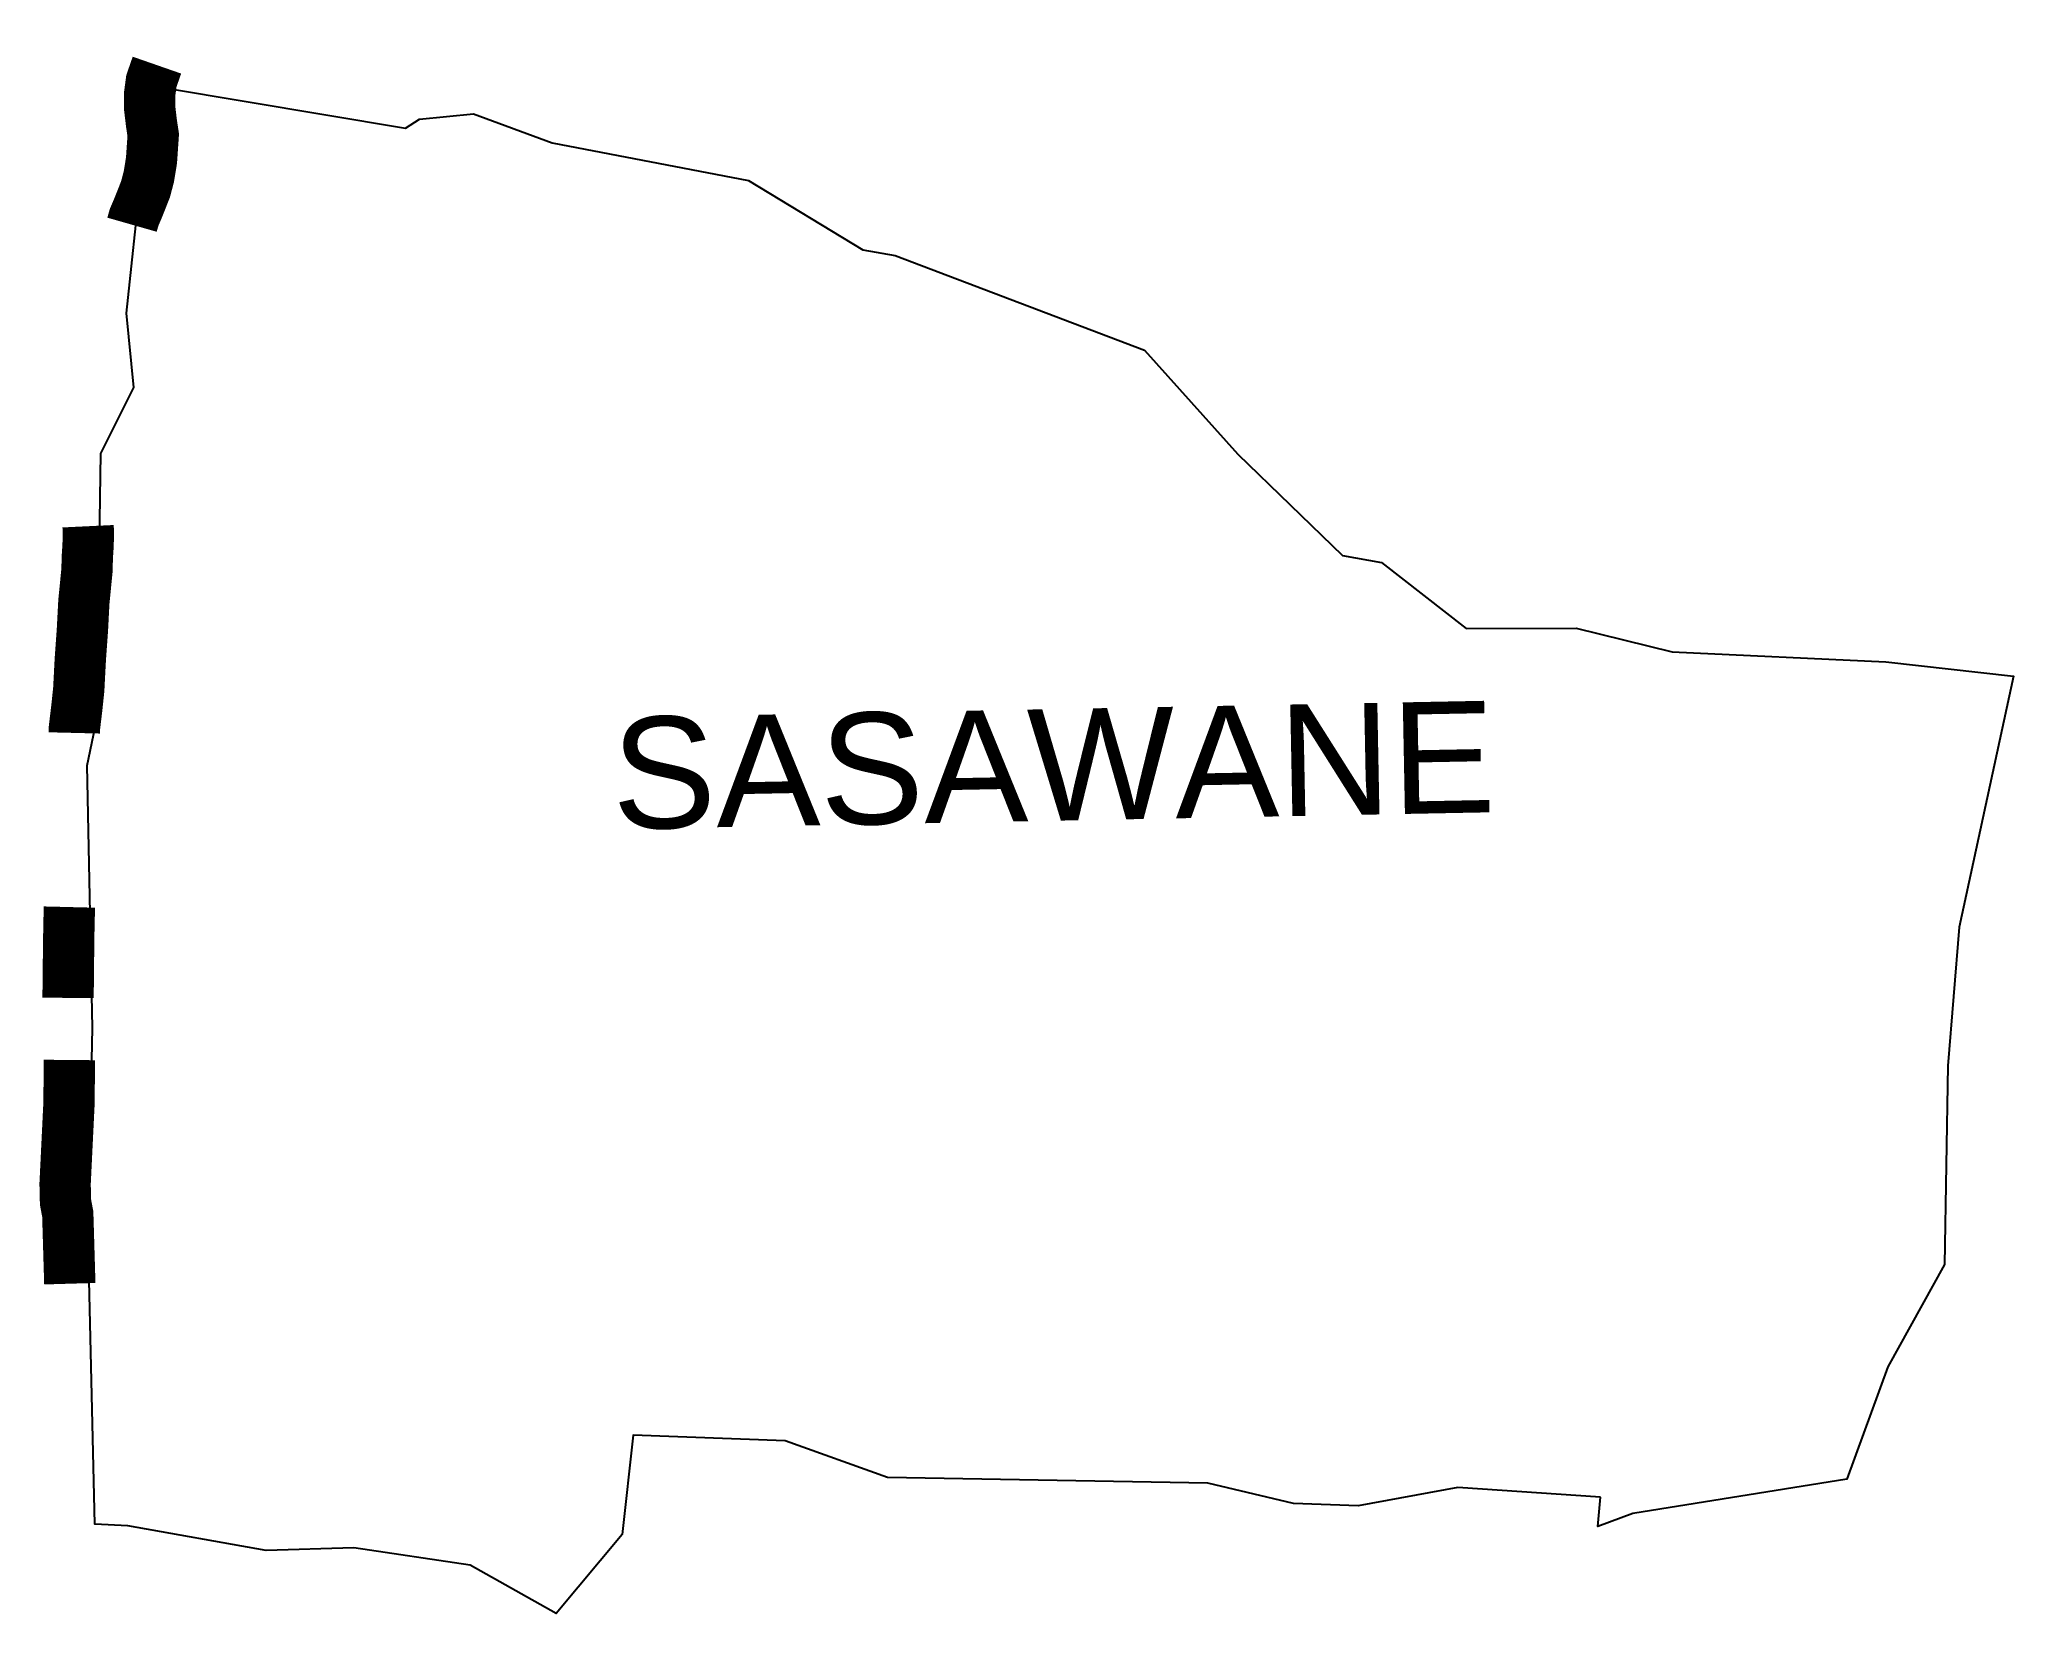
# Model space of a CAD drawing. Header units: metres. Extents: x 274817 to 276741, y 2077873 to 2079407.
import ezdxf

# ---------------------------------------------------------------- set-up
doc = ezdxf.new("R2010")
doc.units = ezdxf.units.M
for name, color, linetype in [('UNPROTECTED', 130, 'Continuous'), ('village', 3, 'Continuous'), ('VILLAGE NAME', 250, 'Continuous')]:
    doc.layers.add(name, color=color, linetype=linetype)
doc.styles.get("Standard").update_dxf_attribs({"font": 'simplex.shx'})

msp = doc.modelspace()

# ---------------------------------------------------------------- linework, layer by layer
at = {"layer": 'UNPROTECTED', "const_width": 50, "flags": 128}
for points in [[(274931.3, 2079382.2), (274925.9, 2079366.7), (274924.1, 2079353.2), (274924.1, 2079341.3), (274926, 2079325.3), (274927.7, 2079314.1), (274926.9, 2079302.5), (274926, 2079289.3), (274923.4, 2079273.4), (274920.2, 2079261.3), (274913.3, 2079243.8), (274909, 2079233.7), (274907, 2079226.7)], [(274864.2, 2078932.9), (274864.5, 2078926.6), (274864.2, 2078913.9), (274863.4, 2078902.2), (274863.2, 2078890.7), (274862, 2078878.5), (274860.1, 2078859.3), (274858.7, 2078832.4), (274856.6, 2078802.7), (274855.1, 2078773.8), (274853.3, 2078756.6), (274850.8, 2078735.6), (274850.7, 2078731.5)], [(274846, 2078561.8), (274845.5, 2078541.5), (274845, 2078503.7), (274844.7, 2078473.3)], [(274846, 2078412.8), (274845.6, 2078370.3), (274841.8, 2078292.1), (274842.2, 2078274.3), (274844.4, 2078262.6), (274846.4, 2078194.8)]]:
    msp.add_lwpolyline(points, dxfattribs=at)
at = {"layer": 'village', "flags": 128}
msp.add_lwpolyline([(276408, 2078810.4), (276616.2, 2078800.6)], dxfattribs=at)
at = {"layer": 'village'}
for points in [[(276338.2, 2077986.7, 0), (276199.1, 2077996.3, 0), (276101.9, 2077978.5, 0), (276039, 2077980.6, 0), (275955.4, 2078000.4, 0), (275643.2, 2078005.8, 0), (275543.7, 2078041.8, 0), (275395.3, 2078047.2, 0), (275384.8, 2077950.4, 0), (275320.5, 2077873.4, 0), (275236.7, 2077920.5, 0), (275123.3, 2077937.4, 0), (275037.8, 2077934.9, 0), (274903.1, 2077958.7, 0), (274870.8, 2077960.6, 0), (274864.2, 2078239.7, 0), (274868.5, 2078444.1, 0), (274863.3, 2078699.9, 0), (274872.8, 2078745, 0), (274876.5, 2079003.7, 0), (274908.9, 2079068.1, 0), (274901.8, 2079140.5, 0), (274915.5, 2079271.8, 0), (274938.6, 2079360.1, 0), (275173.5, 2079320.7, 0), (275187.1, 2079329.6, 0), (275239.7, 2079334.9, 0), (275316.4, 2079306.6, 0), (275507.7, 2079269.7, 0), (275619.4, 2079202.2, 0), (275650.9, 2079196.7, 0), (275893.9, 2079104.5, 0), (275984.6, 2079003.2, 0), (276086.7, 2078904.3, 0), (276124.6, 2078897.4, 0), (276207.2, 2078833.3, 0), (276314.3, 2078833.7, 0), (276408, 2078810.4, 0)], [(276616.2, 2078800.6, 0), (276740.7, 2078786.7, 0), (276687.8, 2078542.1, 0), (276676.7, 2078407.1, 0), (276673.4, 2078213.4, 0), (276618.1, 2078113.9, 0), (276578.1, 2078004.4, 0), (276369.6, 2077970.8, 0), (276335.5, 2077958.3, 0), (276338.2, 2077986.7, 0)]]:
    msp.add_polyline3d(points, dxfattribs=at)

# ---------------------------------------------------------------- texts
at = {"layer": 'VILLAGE NAME', "insert": (275373.5, 2078746.4), "char_height": 108.748, "attachment_point": 1, "rotation": 1.1028}
msp.add_mtext_dynamic_manual_height_columns('{\\fArial|b0|i0|c0|p34;SASAWANE}', width=726.929, gutter_width=543.7, heights=[0], dxfattribs=at)

doc.saveas('drawing.dxf')
